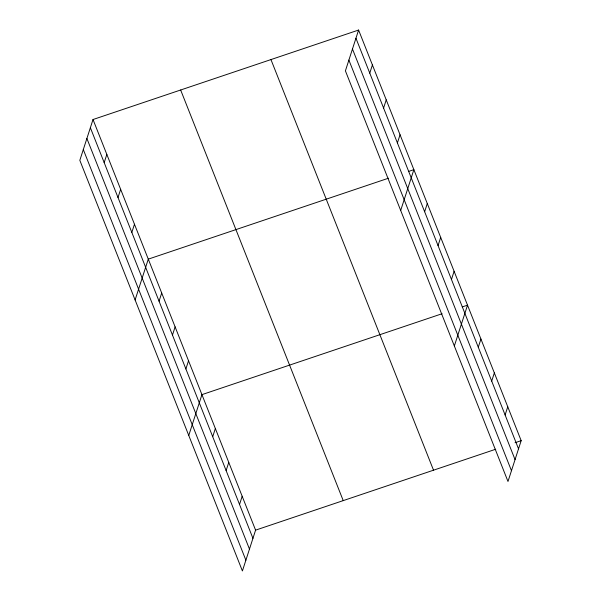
<?xml version="1.0" encoding="UTF-8"?>
<svg xmlns="http://www.w3.org/2000/svg" width="601" height="601" viewBox="0 0 601 601"><rect width="100%" height="100%" fill="white"/><g stroke="black" fill="none" stroke-linecap="round" stroke-linejoin="round"><path stroke-width="0.9" d="M93.012 119.524L79.828 160.332L242.406 570.95L255.59 530.142L93.012 119.524L358.594 30.05L521.172 440.668L507.988 481.476L345.41 70.858L358.594 30.05M104.183 162.616L106.828 154.427M118.006 197.519L120.651 189.33M131.822 232.422L134.466 224.233M135.105 299.944L148.289 259.136L388.456 178.219M159.055 301.199L161.699 293.01M172.472 335.073L175.109 326.884M185.882 368.946L188.526 360.765M188.759 435.447L201.936 394.639L442.103 313.722M212.709 436.702L215.353 428.513M226.119 470.575L228.763 462.387M369.765 73.134L372.41 64.953M239.529 504.449L242.173 496.268M383.588 108.037L386.233 99.856M397.404 142.94L400.048 134.759M400.687 210.47L413.871 169.662L408.612 171.428M424.637 211.717L427.281 203.536M438.054 245.599L440.691 237.41M451.464 279.473L454.108 271.284M454.341 345.973L467.518 305.165L462.259 306.931M478.291 347.22L480.935 339.039M491.701 381.102L494.345 372.913M505.11 414.975L507.755 406.787M255.59 530.142L495.75 449.225M515.034 442.734L521.172 440.668M355.95 38.239L518.528 448.849M352.471 49.004L515.049 459.615M348.888 60.092L511.466 470.711M270.953 59.574L433.524 470.192M180.653 90L343.231 500.618M90.368 127.712L252.946 538.331M86.89 138.478L249.468 549.096M83.306 149.566L245.884 560.185"/></g></svg>
